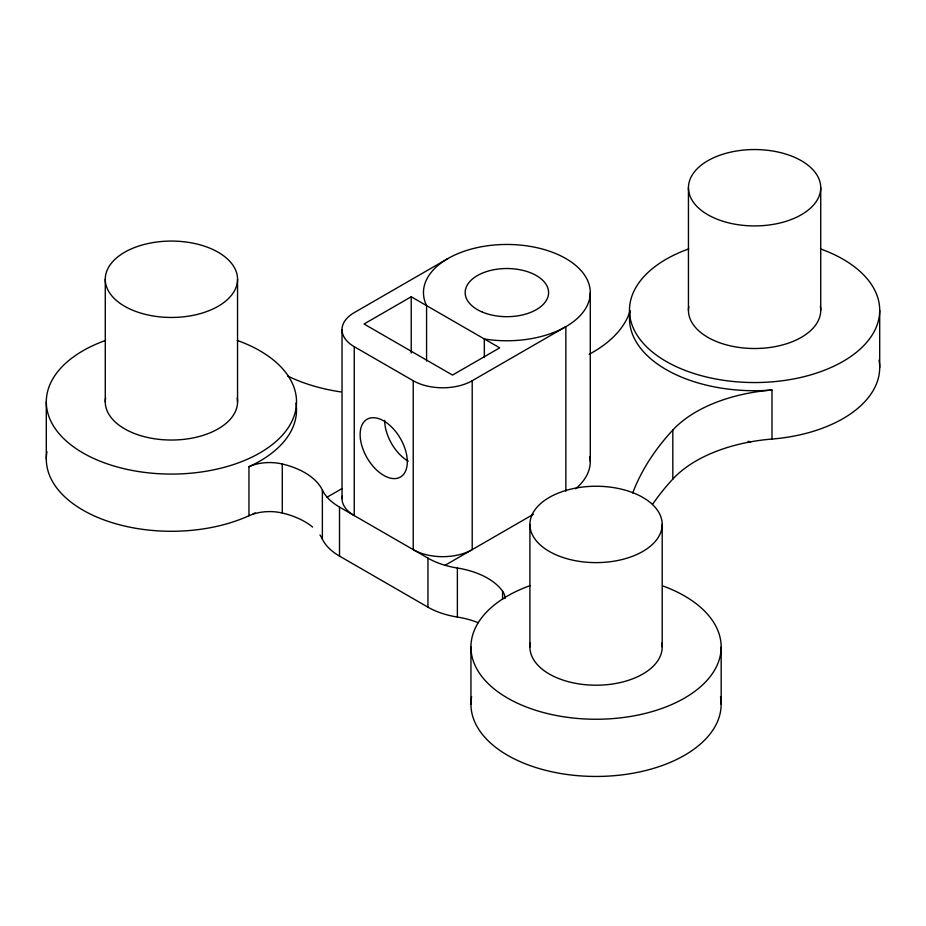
<?xml version="1.0" encoding="UTF-8"?>
<svg xmlns="http://www.w3.org/2000/svg" width="926" height="926" viewBox="0 0 926 926"><rect width="100%" height="100%" fill="white"/><g stroke="black" fill="none" stroke-linecap="round" stroke-linejoin="round"><path stroke-width="1.39" d="M342.03 329.656L342.03 498.547M484.333 357.448L484.333 338.974A83.409 48.152 0 0 0 589.943 297.003A83.409 48.152 0 0 0 499.288 244.661A83.409 48.152 0 0 0 426.573 305.626L426.573 361.047M447.906 258.562L354.241 312.629A41.705 24.076 0 0 0 354.241 346.683L354.241 515.574A41.705 24.076 0 0 1 342.25 496.07M411.225 296.76L364.045 324.007L452.513 375.076L499.693 347.84L411.225 296.76L411.225 353.061M354.241 346.683L413.227 380.736A41.705 24.076 0 0 0 472.202 380.736L565.855 326.658L565.855 491.22M252.763 514.231L255.136 512.865M327.121 497.181L341.914 488.639M445.082 565.288L533.388 514.3M748.081 441.355L750.859 441.795M46.971 451.599A125.114 72.228 0 0 0 111.12 522.345A125.114 72.228 0 0 0 248.955 515.736L248.955 466.704A33.359 19.261 0 0 1 282.28 463.995A68.536 39.575 0 0 1 322.375 490.085A66.73 38.522 0 0 0 339.518 507.078L427.951 558.135A66.73 38.522 0 0 0 457.375 568.032A68.536 39.575 0 0 1 502.563 591.17A33.359 19.261 0 0 1 505.052 598.566M319.968 534.985A68.536 39.575 0 0 1 322.375 539.117A66.73 38.522 0 0 0 339.518 556.109L427.951 607.167A66.73 38.522 0 0 0 457.375 617.063A68.536 39.575 0 0 1 478.221 622.7M879.7 310.314L879.7 367.529M820.725 187.735A66.14 38.186 0 0 1 721.516 220.805A66.14 38.186 0 0 1 721.516 154.665A66.14 38.186 0 0 1 820.725 187.735L820.725 310.314M629.969 312.085A125.114 72.228 0 0 0 771.983 390.02L771.983 439.051A133.448 77.043 0 0 0 672.82 479.066A422.615 243.989 0 0 0 652.888 503.871M721.169 647.008L721.169 704.223M688.446 187.735L688.446 310.314M771.983 390.02A133.448 77.043 0 0 0 672.82 430.034L672.82 479.066M662.194 524.429A66.14 38.186 0 0 1 562.985 557.498A66.14 38.186 0 0 1 562.985 491.359A66.14 38.186 0 0 1 662.194 524.429L662.194 647.008M590.29 292.616L590.29 461.507M529.915 524.429L529.915 647.008M502.563 591.17L502.563 599.342M472.202 380.736L472.202 549.627A41.705 24.076 0 0 1 413.227 549.627L413.227 380.736M470.94 647.008L470.94 704.223M457.375 568.032L457.375 617.063M427.951 558.135L427.951 607.167M339.518 507.078L339.518 556.109M322.375 490.085L322.375 539.117M282.28 463.995L282.28 513.027A68.536 39.575 0 0 1 312.618 527.079M237.554 279.258A66.14 38.186 0 0 1 138.344 312.34A66.14 38.186 0 0 1 138.344 246.189A66.14 38.186 0 0 1 237.554 279.258L237.554 401.849M105.275 279.258L105.275 401.849M46.3 401.849L46.3 459.053M820.378 306.379A66.14 38.186 0 0 1 754.586 348.512A66.14 38.186 0 0 1 688.805 306.379M879.029 360.064A125.114 72.228 0 0 1 771.983 439.051M661.847 643.072A66.14 38.186 0 0 1 596.055 685.205A66.14 38.186 0 0 1 530.262 643.072M720.497 696.757A125.114 72.228 0 0 1 595.997 776.451A125.114 72.228 0 0 1 471.623 696.699M237.195 397.902A66.14 38.186 0 0 1 171.414 440.035A66.14 38.186 0 0 1 105.622 397.902M589.839 456.53A83.409 48.152 0 0 1 575.602 488.789M408.273 461.229A33.359 19.261 60 0 1 384.684 420.369M237.287 340.444A125.114 72.228 0 0 1 266.422 448.844A125.114 72.228 0 0 1 76.407 448.844A125.114 72.228 0 0 1 105.529 340.444M820.471 248.909A125.114 72.228 0 0 1 849.593 357.32A125.114 72.228 0 0 1 659.578 357.32A125.114 72.228 0 0 1 688.712 248.909M632.701 492.991A422.615 243.989 0 0 1 672.82 430.034M248.955 515.736A33.359 19.261 0 0 1 282.28 513.027M630.108 310.615A133.448 77.043 0 0 1 589.121 354.311M340.907 391.918A133.448 77.043 0 0 1 287.662 376.014M295.95 403.076A125.114 72.228 0 0 1 248.955 466.704M663.259 586.089A125.114 72.228 0 0 1 690.345 694.488A125.114 72.228 0 0 1 500.653 693.748A125.114 72.228 0 0 1 530.285 585.568M360.434 439.005A33.359 19.261 60 0 0 398.608 477.885A33.359 19.261 60 0 0 392.161 427.58A33.359 19.261 60 0 0 360.434 439.005M482.411 312.108A41.705 24.076 0 0 0 548.366 295.093A41.705 24.076 0 0 0 489.866 270.623A41.705 24.076 0 0 0 482.411 312.108"/></g></svg>
